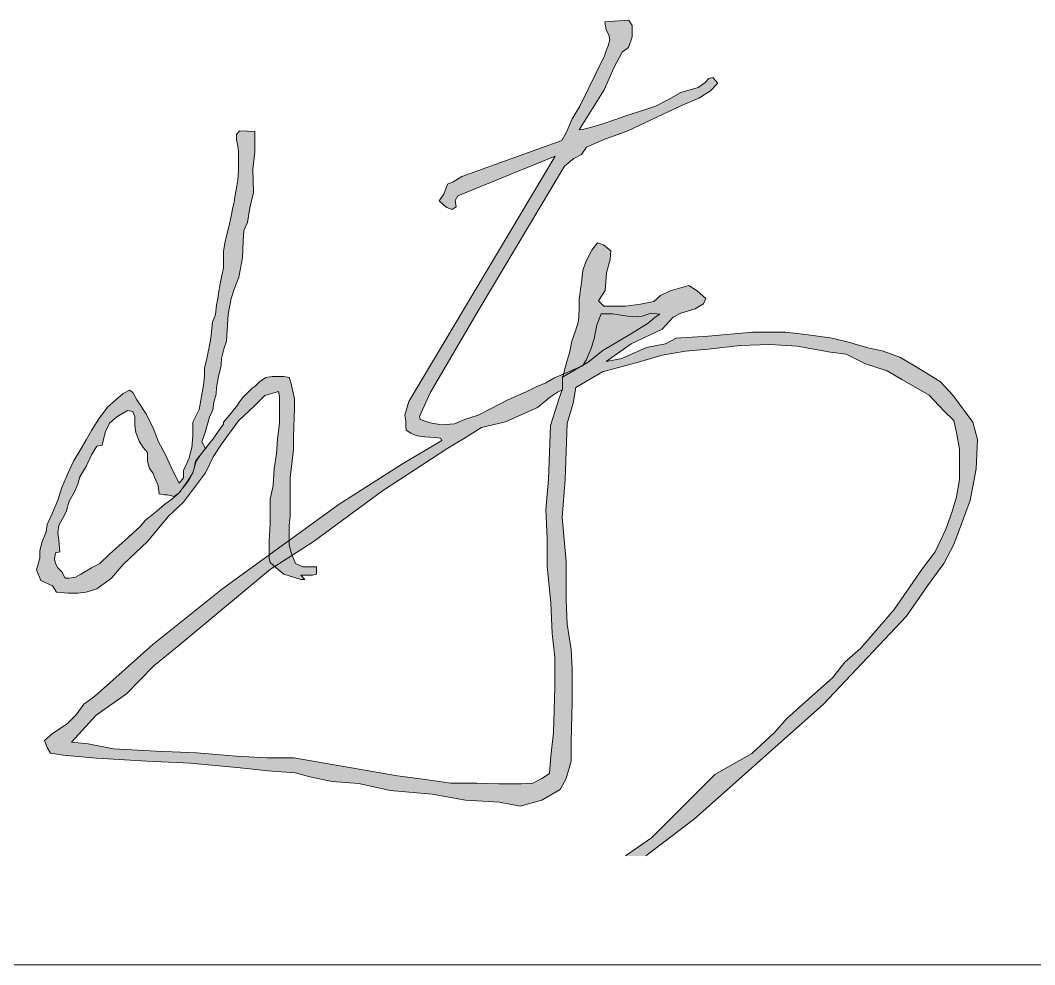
# Model space of a CAD drawing. Header units: inches. Extents: x -3733042 to -3450527, y 579159 to 997713.
# Drawn here: x -3548337.9 to -3548193.5, y 580659.3 to 580793.8 of the extents above; entities that cross this region are included whole.
import ezdxf

# ---------------------------------------------------------------- set-up
doc = ezdxf.new("R2010")
doc.units = ezdxf.units.IN
doc.header["$LTSCALE"] = 1000
doc.header["$MEASUREMENT"] = 0
doc.linetypes.add('LENGSHUI', pattern=[22, 20, -1, 0, -1])
doc.layers.add('00签名', color=7, linetype='LENGSHUI', lineweight=18)
doc.layers.add('PUB_TITLE', color=153, linetype='Continuous', lineweight=18)

msp = doc.modelspace()

# ---------------------------------------------------------------- hatches: boundary and pattern name
at = {"layer": '00签名', "linetype": 'Continuous'}
for points in [[(-3548248.841301229, 580674.8253094289), (-3548241.9412192, 580680.1256033982), (-3548223.602419558, 580696.4099187432), (-3548211.758185817, 580708.9643488926), (-3548208.76078453, 580713.2702984788), (-3548206.419126164, 580716.4528460117), (-3548205.014131146, 580719.1672668605), (-3548202.67247278, 580725.4388725741), (-3548201.82931861, 580729.9318008651), (-3548201.642300257, 580734.1440911184), (-3548202.297650283, 580736.5778739298), (-3548205.149287266, 580740.4452734634), (-3548206.891386795, 580742.3519463084), (-3548208.633093428, 580743.4296235695), (-3548210.62428883, 580744.5902513831), (-3548212.697992329, 580745.8336597687), (-3548215.18620079, 580746.7454359245), (-3548217.260297185, 580747.1600187068), (-3548219.99760152, 580747.9890142907), (-3548222.320007996, 580748.5691582169), (-3548226.052910032, 580749.0665215711), (-3548228.956409246, 580749.3981538009), (-3548233.684516088, 580749.398153801), (-3548239.988527576, 580748.8178398942), (-3548244.550832433, 580748.5691582169), (-3548246.044228984, 580747.7403326136), (-3548248.781533319, 580747.2427992788), (-3548252.265339481, 580745.6677586635), (-3548254.505237861, 580745.2533458618), (-3548250.93813781, 580747.7403326136), (-3548246.541634939, 580749.8127365833), (-3548244.965730291, 580751.553508323), (-3548243.887231597, 580752.1338222298), (-3548241.813528098, 580752.7141361368), (-3548240.652128412, 580753.460181168), (-3548240.320524442, 580754.2062261994), (-3548241.564825121, 580755.2839034604), (-3548242.726224807, 580756.029948492), (-3548245.380628149, 580755.2839034604), (-3548246.790730812, 580754.6206390011), (-3548247.703034625, 580753.7916434171), (-3548249.610936139, 580753.3772306155), (-3548251.767540631, 580753.1285489383), (-3548254.836841831, 580753.1285489383), (-3548255.615954001, 580753.88530275), (-3548254.674183012, 580755.3490060458), (-3548254.465162499, 580757.8579203003), (-3548253.942218325, 580759.7397759716), (-3548253.837315172, 580760.9942330988), (-3548254.883596418, 580761.8305378505), (-3548255.720464258, 580762.1441521322), (-3548256.557332096, 580761.098771193), (-3548257.394199935, 580759.4261616898), (-3548257.812633854, 580758.1715345822), (-3548258.022047262, 580756.498925079), (-3548258.33557803, 580754.0943789379), (-3548258.33557803, 580752.6308456229), (-3548258.440481181, 580750.9580661393), (-3548258.858915101, 580749.599070918), (-3548259.381859276, 580748.1355376029), (-3548259.695782939, 580746.6718343073), (-3548260.114216859, 580745.2083009921), (-3548260.74167129, 580742.908292945), (-3548260.74167129, 580741.3402215359), (-3548261.265008361, 580739.8765182402), (-3548261.787952536, 580738.2039087372), (-3548262.415799863, 580736.1129768778), (-3548262.742296189, 580728.4606184212), (-3548263.117904477, 580724.1426002093), (-3548262.930100333, 580720.0120706441), (-3548262.930100333, 580716.0695396673), (-3548262.3666879, 580710.8125483972), (-3548262.178490861, 580706.4945301854), (-3548261.802882573, 580703.11497509), (-3548261.802882573, 580698.7969568783), (-3548261.990686717, 580692.4135039033), (-3548262.3666879, 580689.0341187885), (-3548262.562349959, 580686.5845277776), (-3548263.673851891, 580685.8437521462), (-3548264.970800593, 580685.1957859445), (-3548266.54591945, 580685.1031464953), (-3548269.788487653, 580685.1031464953), (-3548272.938332472, 580685.1957859445), (-3548276.644124703, 580685.1957859445), (-3548280.627694196, 580685.7512826778), (-3548284.240763043, 580686.214139962), (-3548298.968851213, 580688.7986956014), (-3548302.824336706, 580688.7986956015), (-3548307.147368082, 580689.0322490016), (-3548312.87225131, 580689.4991858212), (-3548318.59713454, 580689.7327392212), (-3548324.672480732, 580690.0830693214), (-3548328.294586181, 580690.783559541), (-3548330.631136902, 580691.0171129411), (-3548327.126114372, 580694.8700641204), (-3548322.803475893, 580697.9059183605), (-3548318.947597503, 580701.8756462398), (-3548315.09211201, 580705.0281071994), (-3548302.327323647, 580715.6386387434), (-3548296.22408186, 580719.5597521596), (-3548286.339611866, 580726.8182654721), (-3548277.03819909, 580732.8993228875), (-3548274.847019777, 580734.1967851169), (-3548272.250372102, 580735.8187403891), (-3548268.842001914, 580736.6297180251), (-3548264.297770261, 580738.6570771249), (-3548262.431122796, 580740.1979516314), (-3548261.457527253, 580740.8467677364), (-3548260.734992063, 580741.1863890562), (-3548260.734992063, 580742.9818945624), (-3548257.069668088, 580745.1365691618), (-3548254.985749301, 580746.7884410266), (-3548250.889025848, 580749.230212928), (-3548248.517507409, 580750.6665493407), (-3548247.511301524, 580751.5285211689), (-3548246.864595204, 580751.9594220927), (-3548248.086500828, 580752.103055734), (-3548249.379913468, 580751.6721548103), (-3548250.817125935, 580751.6002529993), (-3548253.620043851, 580752.031153923), (-3548255.201056143, 580752.031153923), (-3548255.848155359, 580750.451183869), (-3548256.207262028, 580748.4401429108), (-3548256.710561419, 580747.0038064983), (-3548257.357267739, 580745.4238364443), (-3548257.860174234, 580744.633766427), (-3548261.956504791, 580742.8382609211), (-3548263.106510502, 580742.191824545), (-3548264.471823056, 580741.61728998), (-3548265.909428418, 580740.8991217737), (-3548268.496646596, 580739.7500526436), (-3548270.868165034, 580738.5290817027), (-3548272.736776978, 580737.595378044), (-3548274.677288835, 580736.9491116487), (-3548276.114501301, 580736.3744071029), (-3548277.983113246, 580736.2307734617), (-3548279.564125538, 580736.5180407442), (-3548281.001338005, 580736.9491116488), (-3548281.073237918, 580737.3800125724), (-3548279.564125538, 580740.7554881324), (-3548272.761529407, 580752.4632447112), (-3548260.447392411, 580773.03430183), (-3548259.134334985, 580774.1384960711), (-3548258.010653287, 580774.6999421268), (-3548257.288510992, 580775.7427733565), (-3548254.960603976, 580776.7856045861), (-3548251.429257433, 580778.0689584223), (-3548243.96463205, 580781.5982664621), (-3548241.315729247, 580782.7211585735), (-3548239.630206699, 580783.7639898031), (-3548238.586675723, 580784.8868819146), (-3548239.309210913, 580785.6890205574), (-3548239.871051763, 580785.5287288133), (-3548240.432892612, 580784.9671127769), (-3548241.39587997, 580784.2452049964), (-3548243.884088431, 580783.5232972162), (-3548245.650154598, 580782.5608668295), (-3548247.495978592, 580781.598266462), (-3548249.342195481, 580780.956589544), (-3548251.830403943, 580780.1544509012), (-3548253.194930705, 580779.6732357078), (-3548255.121298317, 580779.0313888091), (-3548256.726670143, 580778.5501736158), (-3548257.689657501, 580778.3094810288), (-3548258.331649072, 580778.229420147), (-3548254.800302531, 580783.9244515279), (-3548253.35523215, 580787.1328361182), (-3548252.231550451, 580789.2985594593), (-3548251.348713816, 580789.9402363774), (-3548250.786872966, 580791.4642828004), (-3548250.786872966, 580793.068560086), (-3548251.296065792, 580793.8163049237), (-3548254.688327257, 580793.5796918721), (-3548254.530776081, 580792.476007573), (-3548254.136308799, 580791.7663383987), (-3548253.978364728, 580791.0568392051), (-3548254.214887939, 580790.189597977), (-3548254.530776081, 580789.4800987834), (-3548254.767299292, 580788.7704296091), (-3548258.238532792, 580781.5958867329), (-3548259.342962602, 580779.7825332596), (-3548260.2108692, 580777.8116077326), (-3548260.841859693, 580776.7077534529), (-3548275.042681835, 580771.5831771018), (-3548276.305055716, 580770.7948068909), (-3548277.093990279, 580770.4794928028), (-3548277.646008736, 580769.0603244348), (-3548278.303716136, 580768.1026535059), (-3548277.694334907, 580767.5490265597), (-3548277.195750265, 580767.1614706992), (-3548276.420174155, 580766.8845722358), (-3548275.86619122, 580767.2721280961), (-3548276.0323861, 580768.1580671946), (-3548275.644598045, 580768.822351538), (-3548261.794238867, 580774.4696183589), (-3548282.589029524, 580739.5326474044), (-3548283.170122263, 580737.6096564179), (-3548283.046360118, 580736.7439450156), (-3548283.046360118, 580736.0636824921), (-3548282.984282597, 580735.4454629024), (-3548282.303787247, 580735.012522211), (-3548281.437452231, 580734.6416244534), (-3548280.32398582, 580734.517878547), (-3548278.900524703, 580734.3943026214), (-3548278.096267207, 580734.332429668), (-3548277.910820437, 580733.9613619299), (-3548283.517442061, 580730.6630575807), (-3548292.545006535, 580724.9090429177), (-3548309.099273914, 580712.8907317085), (-3548319.076860188, 580704.9138802089), (-3548327.380317889, 580697.5306011062), (-3548328.913396906, 580696.4163780074), (-3548330.0284349, 580694.8843424943), (-3548331.282557971, 580693.6309052509), (-3548333.373155985, 580692.2380838823), (-3548334.488193979, 580691.2630749281), (-3548334.070152955, 580690.1490218099), (-3548333.651719035, 580689.4526111255), (-3548331.840076968, 580689.1740128556), (-3548327.101754839, 580688.7562004413), (-3548319.854400776, 580688.3383880268), (-3548313.722477603, 580688.0597897569), (-3548309.680759548, 580687.6419773427), (-3548306.614601514, 580687.3633790726), (-3548302.712361432, 580686.9455666582), (-3548298.81012135, 580686.6671383689), (-3548296.719523337, 580686.1099418292), (-3548293.514280224, 580685.413531145), (-3548289.75112522, 580685.1351028557), (-3548285.291366142, 580684.1600939016), (-3548279.298528046, 580683.6030673425), (-3548274.560205917, 580682.7672725329), (-3548269.682405815, 580682.4888442437), (-3548266.755725753, 580681.931647704), (-3548263.689567719, 580682.767272533), (-3548261.041450708, 580684.2993080461), (-3548260.205368661, 580685.8313435594), (-3548259.508371691, 580688.3383880269), (-3548259.508371691, 580691.1238607834), (-3548259.369286614, 580696.6949762773), (-3548259.369286614, 580701.4302969617), (-3548259.508371691, 580704.2157697183), (-3548260.065890688, 580707.8370372844), (-3548260.20536866, 580711.1795366), (-3548260.20536866, 580714.661420041), (-3548260.20536866, 580716.750652094), (-3548260.762887657, 580723.0180082914), (-3548260.344846634, 580728.4497396603), (-3548260.065890688, 580736.388515496), (-3548259.22980864, 580739.313372378), (-3548258.811767616, 580741.5418185756), (-3548255.048612612, 580743.7700947925), (-3548249.752771487, 580745.1629161611), (-3548246.547528374, 580746.1379251153), (-3548243.202414393, 580746.6949516743), (-3548239.997171282, 580746.9735499442), (-3548235.397934231, 580747.5305765034), (-3548231.217131098, 580747.6699606286), (-3548227.314891017, 580747.3913623587), (-3548222.576175991, 580746.5557375296), (-3548220.3464929, 580746.2771392599), (-3548217.558897917, 580744.8843178913), (-3548214.492739881, 580743.9094789177), (-3548212.402534764, 580742.6558716936), (-3548208.500294682, 580740.4275954769), (-3548206.409696668, 580738.1991492793), (-3548205.016095624, 580736.8063279106), (-3548204.5980546, 580735.1350782528), (-3548204.179620681, 580732.7674179106), (-3548204.179620681, 580730.1211592986), (-3548204.179620681, 580728.4497396603), (-3548204.5980546, 580725.9428651732), (-3548205.294658675, 580723.7144189759), (-3548206.130740721, 580721.3467586337), (-3548207.663819739, 580718.1434734627), (-3548209.475854702, 580715.7756431397), (-3548213.503035616, 580709.9225297633), (-3548218.25825226, 580704.4199164676), (-3548220.511116198, 580702.418904367), (-3548222.26303812, 580700.1678507443), (-3548226.517705643, 580696.4160380461), (-3548228.770176685, 580694.4150259456), (-3548230.522491503, 580692.4140138451), (-3548233.776060785, 580689.4124956944), (-3548239.032219445, 580686.4111475244), (-3548248.042496509, 580677.4067630527), (-3548251.762202713, 580674.8253094289)], [(-3548306.719504666, 580778.0546800486), (-3548307.138331481, 580777.5522172751), (-3548307.138331481, 580776.7985231149), (-3548306.970957913, 580775.8772280432), (-3548306.886878233, 580775.1235338829), (-3548306.886878233, 580774.1186083361), (-3548306.886878233, 580773.3649141758), (-3548306.886878233, 580772.4436191041), (-3548306.970957913, 580771.1036617147), (-3548307.22241116, 580769.6800738501), (-3548307.389784728, 580768.6751483033), (-3548307.473471512, 580767.9212841624), (-3548307.724924759, 580766.9163586155), (-3548307.892691222, 580765.9114330686), (-3548308.227831253, 580764.4040447483), (-3548308.562971285, 580763.1478878147), (-3548308.814424532, 580762.059161812), (-3548308.982190995, 580760.8866353536), (-3548308.982190995, 580759.6304784198), (-3548308.982190995, 580758.5417524171), (-3548309.233644243, 580757.4530264144), (-3548309.484704595, 580756.2806699366), (-3548309.736157842, 580754.9407125472), (-3548309.820237522, 580754.187018387), (-3548309.987611089, 580753.2657233153), (-3548310.155377552, 580751.9257659258), (-3548310.574204368, 580750.8372099039), (-3548310.658284047, 580749.9997152878), (-3548310.741970831, 580748.9109892851), (-3548310.909344399, 580747.9896942134), (-3548311.398499544, 580745.638182032), (-3548311.699457649, 580744.2846261914), (-3548311.699457649, 580743.2319360845), (-3548311.849936702, 580741.8782102632), (-3548312.150894808, 580740.2239586693), (-3548312.452245808, 580738.4191042281), (-3548313.355120124, 580736.6144197675), (-3548313.355120124, 580734.6591324592), (-3548313.505599177, 580733.0048808655), (-3548313.957036335, 580731.350459291), (-3548314.709431599, 580729.6960377167), (-3548314.709431599, 580728.6433476098), (-3548315.311347809, 580727.891353256), (-3548315.913656916, 580729.0944762297), (-3548316.515573127, 580730.2977691841), (-3548317.267968391, 580731.952020778), (-3548318.321321759, 580733.9073080862), (-3548318.92323797, 580735.5615596799), (-3548319.976984235, 580737.6671098744), (-3548321.331295708, 580739.7726600687), (-3548321.933211919, 580740.8255201563), (-3548322.384649077, 580741.1262159094), (-3548323.287916289, 580740.6750872894), (-3548324.341269658, 580739.7726600687), (-3548325.545102079, 580738.7199699618), (-3548326.749327397, 580737.0655483875), (-3548327.802680765, 580735.4111268129), (-3548328.555076029, 580734.0575709722), (-3548329.608429398, 580732.2528865116), (-3548330.361217557, 580731.0495935573), (-3548331.11361282, 580729.3953419635), (-3548332.016487136, 580727.2897917691), (-3548332.618403347, 580725.4849373277), (-3548333.370798611, 580723.680252867), (-3548334.12358677, 580722.0258312926), (-3548334.274065823, 580720.9731411857), (-3548334.875982033, 580719.4691524782), (-3548335.176940139, 580718.2658595238), (-3548335.176940139, 580717.2131694169), (-3548335.628377297, 580715.5587478424), (-3548335.026461086, 580714.0547591349), (-3548333.370798611, 580713.302764781), (-3548332.7688824, 580712.4003375605), (-3548331.11361282, 580712.2500746743), (-3548329.758908451, 580712.2500746743), (-3548328.555076029, 580712.4003375605), (-3548327.050285502, 580712.8516361611), (-3548324.943185869, 580714.3556248687), (-3548323.287916289, 580716.3107421963), (-3548319.826505182, 580719.6194153645), (-3548316.816531232, 580723.2289542664), (-3548314.709431599, 580725.1842415746), (-3548311.548978596, 580729.3953419635), (-3548310.495625228, 580731.6513250248), (-3548309.291792807, 580733.4560094855), (-3548306.883735068, 580736.7648526344), (-3548304.626156381, 580738.8704028288), (-3548303.121365855, 580740.3743915363), (-3548301.164745274, 580740.9759530232), (-3548301.014266221, 580740.2239586693), (-3548301.014266221, 580738.4191042281), (-3548301.014266221, 580736.4639869005), (-3548301.315224327, 580734.2080038392), (-3548301.465703379, 580732.1024536447), (-3548301.76705438, 580729.9969034503), (-3548301.917533433, 580727.5904875222), (-3548302.368970591, 580725.6353701946), (-3548302.368970591, 580724.131381487), (-3548302.368970591, 580722.1762641595), (-3548302.519449644, 580719.6194153645), (-3548302.519449644, 580717.9651637706), (-3548302.519449644, 580717.2131694169), (-3548302.368970591, 580716.61160793), (-3548301.164745274, 580715.5587478424), (-3548300.412350011, 580714.9571863556), (-3548299.058038536, 580714.5060577356), (-3548298.004292272, 580714.2051920018), (-3548297.703334167, 580714.2051920018), (-3548297.402376061, 580714.2051920018), (-3548298.004292272, 580714.8067534886), (-3548297.402376061, 580714.8067534886), (-3548296.349022692, 580714.8067534886), (-3548295.747106482, 580714.9571863556), (-3548295.747106482, 580716.0098764625), (-3548296.800459851, 580716.0098764625), (-3548297.703334167, 580716.0098764625), (-3548298.757080431, 580716.4611750632), (-3548299.358996642, 580717.9651637706), (-3548299.659954747, 580719.1682867445), (-3548299.659954747, 580720.3714097182), (-3548299.659954747, 580721.8753984257), (-3548299.509475695, 580723.2289542664), (-3548299.509475695, 580725.7858030616), (-3548299.509475695, 580727.4402246359), (-3548299.509475695, 580728.6433476098), (-3548299.058038536, 580732.7040151317), (-3548299.058038536, 580734.508869573), (-3548298.907559483, 580738.569537095), (-3548298.907559483, 580739.9230929357), (-3548299.358996642, 580742.0286431301), (-3548299.659954747, 580742.9310703507), (-3548300.412350011, 580743.0815032176), (-3548301.014266221, 580743.0815032176), (-3548302.068012486, 580743.0815032176), (-3548302.970886802, 580742.9310703507), (-3548303.873761118, 580742.3295088639), (-3548304.475677329, 580741.7279473769), (-3548304.927114487, 580741.4270816433), (-3548306.281818857, 580740.0735258026), (-3548306.733256015, 580739.4719643156), (-3548307.03421412, 580739.020665715), (-3548307.937088436, 580737.8175427412), (-3548308.990834701, 580736.6144197675), (-3548308.990834701, 580736.3135540336), (-3548309.743229964, 580735.2608639268), (-3548310.495625228, 580734.2080038392), (-3548311.097541438, 580733.4560094855), (-3548311.548978596, 580732.8544479986), (-3548312.30137386, 580731.952020778), (-3548312.903682967, 580731.0495935573), (-3548313.355120124, 580729.3953419635), (-3548313.957036335, 580728.3424818759), (-3548315.311347809, 580726.5377974153), (-3548316.365094074, 580725.6353701946), (-3548317.418447443, 580724.8833758408), (-3548318.471800812, 580723.9809486202), (-3548320.127463287, 580722.6273927796), (-3548320.879858551, 580721.7249655589), (-3548322.53512813, 580720.221146832), (-3548325.244143974, 580717.8147309038), (-3548326.598848344, 580716.4611750632), (-3548327.802680765, 580715.8596135763), (-3548329.307471293, 580714.9571863556), (-3548330.060259452, 580714.5060577356), (-3548330.963133768, 580714.3556248687), (-3548331.565049978, 580714.3556248687), (-3548332.016487136, 580715.2578821087), (-3548332.618403347, 580715.8596135763), (-3548332.919361453, 580716.4611750632), (-3548333.069840505, 580717.06273655), (-3548332.919361453, 580717.9651637706), (-3548332.317445242, 580718.1154266569), (-3548332.467924295, 580719.7698482313), (-3548332.618403347, 580720.8227083188), (-3548332.467924295, 580721.8753984257), (-3548331.866008084, 580722.9282585133), (-3548331.414570926, 580723.8306857339), (-3548330.963133768, 580725.3345044608), (-3548330.210738504, 580726.6882302822), (-3548329.758908451, 580727.7409203891), (-3548329.457950345, 580728.7937804766), (-3548328.555076029, 580730.2977691841), (-3548327.802680765, 580731.952020778), (-3548327.050285502, 580733.1553137323), (-3548326.297497343, 580733.3055766185), (-3548325.846060185, 580735.1104310598), (-3548325.244143974, 580736.4639869005), (-3548324.190790605, 580737.3664141212), (-3548322.685607183, 580738.2686713613), (-3548321.933211919, 580738.1184084751), (-3548321.632253814, 580737.3664141212), (-3548321.632253814, 580736.1631211668), (-3548321.481774761, 580735.1104310598), (-3548321.030337603, 580733.9073080862), (-3548320.428421392, 580733.0048808655), (-3548319.826505182, 580732.2528865116), (-3548319.826505182, 580731.0495935573), (-3548319.525547076, 580729.9969034503), (-3548319.073717022, 580729.3953419635), (-3548318.772758917, 580728.6433476098), (-3548318.321321759, 580727.5904875222), (-3548318.170842707, 580726.3873645484), (-3548317.418447443, 580726.2369316815), (-3548316.967010285, 580726.2369316815), (-3548316.030346938, 580725.9958991332), (-3548315.311347809, 580726.5377974153), (-3548314.083941646, 580728.2263850984), (-3548313.355120124, 580729.3953419635), (-3548313.184603391, 580730.0242703335), (-3548312.978726045, 580731.0516333249), (-3548312.30137386, 580731.952020778), (-3548311.548978596, 580732.8544479986), (-3548312.104926011, 580733.7740432639), (-3548311.745426446, 580734.7242350446), (-3548311.642487773, 580734.9554087158), (-3548310.97495798, 580737.2892429105), (-3548310.506233411, 580738.3286745274), (-3548310.394651033, 580739.4428976262), (-3548310.063047064, 580740.602505556), (-3548309.980146071, 580741.5137717698), (-3548309.731443094, 580743.08745254), (-3548309.317331026, 580744.6613032909), (-3548309.287470954, 580745.6422615674), (-3548308.922470849, 580747.1856857835), (-3548308.57436526, 580748.1275485128), (-3548308.474176857, 580749.7472940367), (-3548308.322519117, 580751.9504131188), (-3548307.908014155, 580754.1868484063), (-3548307.493509192, 580755.5121874607), (-3548306.825193608, 580757.2583985811), (-3548306.314036304, 580759.9969566809), (-3548306.209526049, 580762.3994630543), (-3548306.105015792, 580763.8619764856), (-3548305.582464512, 580765.0110456157), (-3548305.268933745, 580767.100107688), (-3548304.746382466, 580769.2938778348), (-3548304.850892721, 580772.6365471312), (-3548304.537361953, 580775.0392234852), (-3548304.537361953, 580777.0239174443), (-3548304.537361953, 580777.9640803671)]]:
    msp.add_hatch(color=256, dxfattribs=at).paths.add_polyline_path(points, flags=0)

# ---------------------------------------------------------------- linework, layer by layer
msp.add_lwpolyline([(-3548248.841301229, 580674.8253094289), (-3548241.9412192, 580680.1256033982), (-3548223.602419558, 580696.4099187432), (-3548211.758185817, 580708.9643488924), (-3548208.76078453, 580713.2702984789), (-3548206.419126165, 580716.4528460116), (-3548205.014131146, 580719.1672668606), (-3548202.67247278, 580725.4388725741), (-3548201.82931861, 580729.9318008651), (-3548201.642300257, 580734.1440911184), (-3548202.297650283, 580736.5778739298), (-3548205.149287266, 580740.4452734634), (-3548206.891386794, 580742.3519463084), (-3548208.633093428, 580743.4296235695), (-3548210.62428883, 580744.5902513831), (-3548212.697992329, 580745.8336597687), (-3548215.18620079, 580746.7454359245), (-3548217.260297185, 580747.1600187068), (-3548219.99760152, 580747.9890142907), (-3548222.320007996, 580748.5691582169), (-3548226.052910031, 580749.0665215713), (-3548228.956409246, 580749.398153801), (-3548233.684516088, 580749.398153801), (-3548239.988527576, 580748.8178398941), (-3548244.550832433, 580748.5691582169), (-3548246.044228984, 580747.7403326137), (-3548248.781533319, 580747.2427992788), (-3548252.265339481, 580745.6677586634), (-3548254.505237861, 580745.2533458618), (-3548250.93813781, 580747.7403326137), (-3548246.541634939, 580749.8127365833), (-3548244.96573029, 580751.553508323), (-3548243.887231597, 580752.1338222299), (-3548241.813528098, 580752.7141361367), (-3548240.652128412, 580753.460181168), (-3548240.320524442, 580754.2062261994), (-3548241.56482512, 580755.2839034605), (-3548242.726224807, 580756.0299484918), (-3548245.380628149, 580755.2839034605), (-3548246.790730813, 580754.620639001), (-3548247.703034625, 580753.7916434171), (-3548249.610936139, 580753.3772306154), (-3548251.767540631, 580753.1285489383), (-3548254.836841831, 580753.1285489383), (-3548255.615954002, 580753.88530275), (-3548254.674183011, 580755.3490060458), (-3548254.4651625, 580757.8579203002), (-3548253.942218324, 580759.7397759716), (-3548253.837315172, 580760.9942330989), (-3548254.883596419, 580761.8305378504), (-3548255.720464258, 580762.1441521323), (-3548256.557332096, 580761.0987711928), (-3548257.394199935, 580759.4261616899), (-3548257.812633854, 580758.171534582), (-3548258.022047262, 580756.4989250791), (-3548258.33557803, 580754.0943789379), (-3548258.33557803, 580752.6308456229), (-3548258.440481181, 580750.9580661391), (-3548258.858915101, 580749.599070918), (-3548259.381859276, 580748.1355376029), (-3548259.695782939, 580746.6718343073), (-3548260.114216859, 580745.2083009921), (-3548260.74167129, 580742.908292945), (-3548260.74167129, 580741.3402215359), (-3548261.265008361, 580739.8765182402), (-3548261.787952536, 580738.2039087372), (-3548262.415799863, 580736.1129768778), (-3548262.742296189, 580728.4606184212), (-3548263.117904477, 580724.1426002093), (-3548262.930100333, 580720.0120706441), (-3548262.930100333, 580716.0695396673), (-3548262.3666879, 580710.8125483972), (-3548262.178490861, 580706.4945301854), (-3548261.802882573, 580703.11497509), (-3548261.802882573, 580698.7969568783), (-3548261.990686717, 580692.4135039033), (-3548262.3666879, 580689.0341187885), (-3548262.562349959, 580686.5845277776), (-3548263.673851891, 580685.8437521462), (-3548264.970800593, 580685.1957859445), (-3548266.54591945, 580685.1031464953), (-3548269.788487653, 580685.1031464953), (-3548272.938332472, 580685.1957859445), (-3548276.644124704, 580685.1957859445), (-3548280.627694195, 580685.7512826778), (-3548284.240763043, 580686.2141399619), (-3548298.968851213, 580688.7986956015), (-3548302.824336706, 580688.7986956015), (-3548307.147368081, 580689.0322490016), (-3548312.872251311, 580689.4991858212), (-3548318.59713454, 580689.7327392212), (-3548324.672480732, 580690.0830693214), (-3548328.294586181, 580690.783559541), (-3548330.631136902, 580691.0171129412), (-3548327.126114372, 580694.8700641204), (-3548322.803475893, 580697.9059183605), (-3548318.947597503, 580701.8756462398), (-3548315.09211201, 580705.0281071994), (-3548302.327323647, 580715.6386387434), (-3548296.22408186, 580719.5597521596), (-3548286.339611866, 580726.8182654721), (-3548277.03819909, 580732.8993228876), (-3548274.847019777, 580734.1967851169), (-3548272.250372102, 580735.8187403891), (-3548268.842001915, 580736.6297180251), (-3548264.297770261, 580738.6570771249), (-3548262.431122795, 580740.1979516314), (-3548261.457527253, 580740.8467677364), (-3548260.734992063, 580741.1863890563), (-3548260.734992063, 580742.9818945623), (-3548257.069668088, 580745.1365691618), (-3548254.985749301, 580746.7884410266), (-3548250.889025848, 580749.230212928), (-3548248.517507409, 580750.6665493407), (-3548247.511301524, 580751.5285211689), (-3548246.864595204, 580751.9594220927), (-3548248.086500828, 580752.103055734), (-3548249.379913468, 580751.6721548103), (-3548250.817125935, 580751.6002529992), (-3548253.620043851, 580752.031153923), (-3548255.201056143, 580752.031153923), (-3548255.84815536, 580750.4511838692), (-3548256.207262028, 580748.4401429108), (-3548256.710561419, 580747.0038064983), (-3548257.357267739, 580745.4238364443), (-3548257.860174234, 580744.6337664272), (-3548261.956504791, 580742.8382609211), (-3548263.106510502, 580742.191824545), (-3548264.471823055, 580741.61728998), (-3548265.909428418, 580740.8991217737), (-3548268.496646596, 580739.7500526436), (-3548270.868165034, 580738.5290817026), (-3548272.736776978, 580737.595378044), (-3548274.677288835, 580736.9491116487), (-3548276.114501302, 580736.3744071029), (-3548277.983113246, 580736.2307734617), (-3548279.564125538, 580736.5180407444), (-3548281.001338005, 580736.9491116487), (-3548281.073237918, 580737.3800125724), (-3548279.564125538, 580740.7554881324), (-3548272.761529407, 580752.4632447112), (-3548260.447392411, 580773.03430183), (-3548259.134334986, 580774.1384960711), (-3548258.010653287, 580774.6999421266), (-3548257.288510992, 580775.7427733565), (-3548254.960603976, 580776.7856045861), (-3548251.429257434, 580778.0689584223), (-3548243.96463205, 580781.5982664621), (-3548241.315729247, 580782.7211585735), (-3548239.630206699, 580783.7639898031), (-3548238.586675723, 580784.8868819147), (-3548239.309210913, 580785.6890205573), (-3548239.871051763, 580785.5287288134), (-3548240.432892612, 580784.9671127768), (-3548241.39587997, 580784.2452049966), (-3548243.884088431, 580783.5232972162), (-3548245.650154599, 580782.5608668294), (-3548247.495978591, 580781.5982664621), (-3548249.342195481, 580780.956589544), (-3548251.830403943, 580780.1544509012), (-3548253.194930705, 580779.6732357078), (-3548255.121298317, 580779.0313888091), (-3548256.726670143, 580778.5501736158), (-3548257.6896575, 580778.3094810287), (-3548258.331649072, 580778.229420147), (-3548254.800302531, 580783.9244515279), (-3548253.35523215, 580787.1328361181), (-3548252.231550451, 580789.2985594593), (-3548251.348713815, 580789.9402363774), (-3548250.786872966, 580791.4642828004), (-3548250.786872966, 580793.068560086), (-3548251.296065792, 580793.8163049237), (-3548254.688327257, 580793.579691872), (-3548254.530776081, 580792.4760075731), (-3548254.136308799, 580791.7663383987), (-3548253.978364728, 580791.0568392051), (-3548254.214887939, 580790.1895979771), (-3548254.530776081, 580789.4800987834), (-3548254.767299292, 580788.7704296091), (-3548258.238532792, 580781.5958867329), (-3548259.342962602, 580779.7825332597), (-3548260.210869201, 580777.8116077326), (-3548260.841859693, 580776.7077534529), (-3548275.042681835, 580771.5831771018), (-3548276.305055716, 580770.7948068909), (-3548277.093990279, 580770.4794928026), (-3548277.646008736, 580769.0603244348), (-3548278.303716136, 580768.1026535059), (-3548277.694334907, 580767.5490265597), (-3548277.195750265, 580767.1614706992), (-3548276.420174155, 580766.8845722358), (-3548275.86619122, 580767.2721280961), (-3548276.0323861, 580768.1580671947), (-3548275.644598046, 580768.822351538), (-3548261.794238867, 580774.4696183589), (-3548282.589029524, 580739.5326474044), (-3548283.170122263, 580737.6096564179), (-3548283.046360118, 580736.7439450155), (-3548283.046360118, 580736.0636824921), (-3548282.984282597, 580735.4454629024), (-3548282.303787247, 580735.012522211), (-3548281.437452231, 580734.6416244532), (-3548280.32398582, 580734.5178785471), (-3548278.900524703, 580734.3943026213), (-3548278.096267207, 580734.3324296682), (-3548277.910820437, 580733.9613619298), (-3548283.517442061, 580730.6630575807), (-3548292.545006535, 580724.9090429177), (-3548309.099273914, 580712.8907317084), (-3548319.076860188, 580704.913880209), (-3548327.380317889, 580697.5306011061), (-3548328.913396906, 580696.4163780075), (-3548330.0284349, 580694.8843424942), (-3548331.282557971, 580693.6309052509), (-3548333.373155985, 580692.2380838823), (-3548334.488193978, 580691.2630749281), (-3548334.070152955, 580690.1490218099), (-3548333.651719036, 580689.4526111255), (-3548331.840076968, 580689.1740128556), (-3548327.101754839, 580688.7562004413), (-3548319.854400776, 580688.3383880268), (-3548313.722477603, 580688.059789757), (-3548309.680759548, 580687.6419773425), (-3548306.614601514, 580687.3633790726), (-3548302.712361432, 580686.9455666582), (-3548298.81012135, 580686.6671383689), (-3548296.719523336, 580686.1099418292), (-3548293.514280224, 580685.413531145), (-3548289.75112522, 580685.1351028557), (-3548285.291366142, 580684.1600939017), (-3548279.298528046, 580683.6030673425), (-3548274.560205917, 580682.7672725329), (-3548269.682405815, 580682.4888442437), (-3548266.755725753, 580681.931647704), (-3548263.689567719, 580682.7672725329), (-3548261.041450708, 580684.2993080462), (-3548260.20536866, 580685.8313435594), (-3548259.508371691, 580688.3383880268), (-3548259.508371691, 580691.1238607834), (-3548259.369286614, 580696.6949762773), (-3548259.369286614, 580701.4302969617), (-3548259.508371691, 580704.2157697183), (-3548260.065890688, 580707.8370372844), (-3548260.20536866, 580711.1795366001), (-3548260.20536866, 580714.661420041), (-3548260.20536866, 580716.7506520939), (-3548260.762887658, 580723.0180082915), (-3548260.344846634, 580728.4497396601), (-3548260.065890688, 580736.3885154962), (-3548259.22980864, 580739.313372378), (-3548258.811767617, 580741.5418185757), (-3548255.048612612, 580743.7700947925), (-3548249.752771486, 580745.1629161611), (-3548246.547528374, 580746.1379251152), (-3548243.202414394, 580746.6949516743), (-3548239.997171282, 580746.9735499442), (-3548235.397934231, 580747.5305765034), (-3548231.217131098, 580747.6699606285), (-3548227.314891017, 580747.3913623587), (-3548222.576175991, 580746.5557375296), (-3548220.3464929, 580746.27713926), (-3548217.558897916, 580744.8843178912), (-3548214.492739882, 580743.9094789177), (-3548212.402534764, 580742.6558716936), (-3548208.500294682, 580740.4275954769), (-3548206.409696668, 580738.1991492792), (-3548205.016095624, 580736.8063279106), (-3548204.5980546, 580735.1350782528), (-3548204.179620681, 580732.7674179106), (-3548204.179620681, 580730.1211592986), (-3548204.179620681, 580728.4497396601), (-3548204.5980546, 580725.9428651733), (-3548205.294658674, 580723.7144189759), (-3548206.130740722, 580721.3467586337), (-3548207.663819739, 580718.1434734626), (-3548209.475854702, 580715.7756431398), (-3548213.503035616, 580709.9225297633), (-3548218.25825226, 580704.4199164675), (-3548220.511116198, 580702.4189043671), (-3548222.26303812, 580700.1678507443), (-3548226.517705643, 580696.4160380461), (-3548228.770176685, 580694.4150259456), (-3548230.522491503, 580692.4140138451), (-3548233.776060785, 580689.4124956945), (-3548239.032219445, 580686.4111475243), (-3548248.042496509, 580677.4067630527), (-3548251.762202713, 580674.8253094289)], dxfattribs=at)
msp.add_lwpolyline([(-3548306.719504666, 580778.0546800486), (-3548307.138331481, 580777.5522172751), (-3548307.138331481, 580776.7985231149), (-3548306.970957913, 580775.8772280432), (-3548306.886878233, 580775.1235338829), (-3548306.886878233, 580774.1186083361), (-3548306.886878233, 580773.3649141758), (-3548306.886878233, 580772.4436191041), (-3548306.970957913, 580771.1036617147), (-3548307.22241116, 580769.6800738501), (-3548307.389784728, 580768.6751483033), (-3548307.473471512, 580767.9212841624), (-3548307.724924759, 580766.9163586155), (-3548307.892691222, 580765.9114330686), (-3548308.227831253, 580764.4040447483), (-3548308.562971285, 580763.1478878147), (-3548308.814424532, 580762.059161812), (-3548308.982190995, 580760.8866353536), (-3548308.982190995, 580759.6304784198), (-3548308.982190995, 580758.5417524171), (-3548309.233644243, 580757.4530264144), (-3548309.484704595, 580756.2806699366), (-3548309.736157842, 580754.9407125472), (-3548309.820237522, 580754.187018387), (-3548309.987611089, 580753.2657233153), (-3548310.155377552, 580751.9257659258), (-3548310.574204368, 580750.8372099039), (-3548310.658284047, 580749.9997152878), (-3548310.741970831, 580748.9109892851), (-3548310.909344399, 580747.9896942134), (-3548311.398499544, 580745.638182032), (-3548311.699457649, 580744.2846261914), (-3548311.699457649, 580743.2319360845), (-3548311.849936702, 580741.8782102632), (-3548312.150894808, 580740.2239586693), (-3548312.452245808, 580738.4191042281), (-3548313.355120124, 580736.6144197675), (-3548313.355120124, 580734.6591324592), (-3548313.505599177, 580733.0048808655), (-3548313.957036335, 580731.350459291), (-3548314.709431599, 580729.6960377167), (-3548314.709431599, 580728.6433476098), (-3548315.311347809, 580727.891353256), (-3548315.913656916, 580729.0944762297), (-3548316.515573127, 580730.2977691841), (-3548317.267968391, 580731.952020778), (-3548318.321321759, 580733.9073080862), (-3548318.92323797, 580735.5615596799), (-3548319.976984235, 580737.6671098744), (-3548321.331295708, 580739.7726600687), (-3548321.933211919, 580740.8255201563), (-3548322.384649077, 580741.1262159094), (-3548323.287916289, 580740.6750872894), (-3548324.341269658, 580739.7726600687), (-3548325.545102079, 580738.7199699618), (-3548326.749327397, 580737.0655483875), (-3548327.802680765, 580735.4111268129), (-3548328.555076029, 580734.0575709722), (-3548329.608429398, 580732.2528865116), (-3548330.361217557, 580731.0495935573), (-3548331.11361282, 580729.3953419635), (-3548332.016487136, 580727.2897917691), (-3548332.618403347, 580725.4849373277), (-3548333.370798611, 580723.680252867), (-3548334.12358677, 580722.0258312926), (-3548334.274065823, 580720.9731411857), (-3548334.875982033, 580719.4691524782), (-3548335.176940139, 580718.2658595238), (-3548335.176940139, 580717.2131694169), (-3548335.628377297, 580715.5587478424), (-3548335.026461086, 580714.0547591349), (-3548333.370798611, 580713.302764781), (-3548332.7688824, 580712.4003375605), (-3548331.11361282, 580712.2500746743), (-3548329.758908451, 580712.2500746743), (-3548328.555076029, 580712.4003375605), (-3548327.050285502, 580712.8516361611), (-3548324.943185869, 580714.3556248687), (-3548323.287916289, 580716.3107421963), (-3548319.826505182, 580719.6194153645), (-3548316.816531232, 580723.2289542664), (-3548314.709431599, 580725.1842415746), (-3548311.548978596, 580729.3953419635), (-3548310.495625228, 580731.6513250248), (-3548309.291792807, 580733.4560094855), (-3548306.883735068, 580736.7648526344), (-3548304.626156381, 580738.8704028288), (-3548303.121365855, 580740.3743915363), (-3548301.164745274, 580740.9759530232), (-3548301.014266221, 580740.2239586693), (-3548301.014266221, 580738.4191042281), (-3548301.014266221, 580736.4639869005), (-3548301.315224327, 580734.2080038392), (-3548301.465703379, 580732.1024536447), (-3548301.76705438, 580729.9969034503), (-3548301.917533433, 580727.5904875222), (-3548302.368970591, 580725.6353701946), (-3548302.368970591, 580724.131381487), (-3548302.368970591, 580722.1762641595), (-3548302.519449644, 580719.6194153645), (-3548302.519449644, 580717.9651637706), (-3548302.519449644, 580717.2131694169), (-3548302.368970591, 580716.61160793), (-3548301.164745274, 580715.5587478424), (-3548300.412350011, 580714.9571863556), (-3548299.058038536, 580714.5060577356), (-3548298.004292272, 580714.2051920018), (-3548297.703334167, 580714.2051920018), (-3548297.402376061, 580714.2051920018), (-3548298.004292272, 580714.8067534886), (-3548297.402376061, 580714.8067534886), (-3548296.349022692, 580714.8067534886), (-3548295.747106482, 580714.9571863556), (-3548295.747106482, 580716.0098764625), (-3548296.800459851, 580716.0098764625), (-3548297.703334167, 580716.0098764625), (-3548298.757080431, 580716.4611750632), (-3548299.358996642, 580717.9651637706), (-3548299.659954747, 580719.1682867445), (-3548299.659954747, 580720.3714097182), (-3548299.659954747, 580721.8753984257), (-3548299.509475695, 580723.2289542664), (-3548299.509475695, 580725.7858030616), (-3548299.509475695, 580727.4402246359), (-3548299.509475695, 580728.6433476098), (-3548299.058038536, 580732.7040151317), (-3548299.058038536, 580734.508869573), (-3548298.907559483, 580738.569537095), (-3548298.907559483, 580739.9230929357), (-3548299.358996642, 580742.0286431301), (-3548299.659954747, 580742.9310703507), (-3548300.412350011, 580743.0815032176), (-3548301.014266221, 580743.0815032176), (-3548302.068012486, 580743.0815032176), (-3548302.970886802, 580742.9310703507), (-3548303.873761118, 580742.3295088639), (-3548304.475677329, 580741.7279473769), (-3548304.927114487, 580741.4270816433), (-3548306.281818857, 580740.0735258026), (-3548306.733256015, 580739.4719643156), (-3548307.03421412, 580739.020665715), (-3548307.937088436, 580737.8175427412), (-3548308.990834701, 580736.6144197675), (-3548308.990834701, 580736.3135540336), (-3548309.743229964, 580735.2608639268), (-3548310.495625228, 580734.2080038392), (-3548311.097541438, 580733.4560094855), (-3548311.548978596, 580732.8544479986), (-3548312.30137386, 580731.952020778), (-3548312.903682967, 580731.0495935573), (-3548313.355120124, 580729.3953419635), (-3548313.957036335, 580728.3424818759), (-3548315.311347809, 580726.5377974153), (-3548316.365094074, 580725.6353701946), (-3548317.418447443, 580724.8833758408), (-3548318.471800812, 580723.9809486202), (-3548320.127463287, 580722.6273927796), (-3548320.879858551, 580721.7249655589), (-3548322.53512813, 580720.221146832), (-3548325.244143974, 580717.8147309038), (-3548326.598848344, 580716.4611750632), (-3548327.802680765, 580715.8596135763), (-3548329.307471293, 580714.9571863556), (-3548330.060259452, 580714.5060577356), (-3548330.963133768, 580714.3556248687), (-3548331.565049978, 580714.3556248687), (-3548332.016487136, 580715.2578821087), (-3548332.618403347, 580715.8596135763), (-3548332.919361453, 580716.4611750632), (-3548333.069840505, 580717.06273655), (-3548332.919361453, 580717.9651637706), (-3548332.317445242, 580718.1154266569), (-3548332.467924295, 580719.7698482313), (-3548332.618403347, 580720.8227083188), (-3548332.467924295, 580721.8753984257), (-3548331.866008084, 580722.9282585133), (-3548331.414570926, 580723.8306857339), (-3548330.963133768, 580725.3345044608), (-3548330.210738504, 580726.6882302822), (-3548329.758908451, 580727.7409203891), (-3548329.457950345, 580728.7937804766), (-3548328.555076029, 580730.2977691841), (-3548327.802680765, 580731.952020778), (-3548327.050285502, 580733.1553137323), (-3548326.297497343, 580733.3055766185), (-3548325.846060185, 580735.1104310598), (-3548325.244143974, 580736.4639869005), (-3548324.190790605, 580737.3664141212), (-3548322.685607183, 580738.2686713613), (-3548321.933211919, 580738.1184084751), (-3548321.632253814, 580737.3664141212), (-3548321.632253814, 580736.1631211668), (-3548321.481774761, 580735.1104310598), (-3548321.030337603, 580733.9073080862), (-3548320.428421392, 580733.0048808655), (-3548319.826505182, 580732.2528865116), (-3548319.826505182, 580731.0495935573), (-3548319.525547076, 580729.9969034503), (-3548319.073717022, 580729.3953419635), (-3548318.772758917, 580728.6433476098), (-3548318.321321759, 580727.5904875222), (-3548318.170842707, 580726.3873645484), (-3548317.418447443, 580726.2369316815), (-3548316.967010285, 580726.2369316815), (-3548316.030346938, 580725.9958991332), (-3548315.311347809, 580726.5377974153), (-3548314.083941646, 580728.2263850984), (-3548313.355120124, 580729.3953419635), (-3548313.184603391, 580730.0242703335), (-3548312.978726045, 580731.0516333249), (-3548312.30137386, 580731.952020778), (-3548311.548978596, 580732.8544479986), (-3548312.104926011, 580733.7740432639), (-3548311.745426446, 580734.7242350446), (-3548311.642487773, 580734.9554087158), (-3548310.97495798, 580737.2892429105), (-3548310.506233411, 580738.3286745274), (-3548310.394651033, 580739.4428976262), (-3548310.063047064, 580740.602505556), (-3548309.980146071, 580741.5137717698), (-3548309.731443094, 580743.08745254), (-3548309.317331026, 580744.6613032909), (-3548309.287470954, 580745.6422615674), (-3548308.922470849, 580747.1856857835), (-3548308.57436526, 580748.1275485128), (-3548308.474176857, 580749.7472940367), (-3548308.322519117, 580751.9504131188), (-3548307.908014155, 580754.1868484063), (-3548307.493509192, 580755.5121874607), (-3548306.825193608, 580757.2583985811), (-3548306.314036304, 580759.9969566809), (-3548306.209526049, 580762.3994630543), (-3548306.105015792, 580763.8619764856), (-3548305.582464512, 580765.0110456157), (-3548305.268933745, 580767.100107688), (-3548304.746382466, 580769.2938778348), (-3548304.850892721, 580772.6365471312), (-3548304.537361953, 580775.0392234852), (-3548304.537361953, 580777.0239174443), (-3548304.537361953, 580777.9640803671)], close=True, dxfattribs=at)
at = {"layer": 'PUB_TITLE'}
msp.add_line((-3549106.097686512, 580659.3380634587), (-3548053.733974801, 580659.3380634587), dxfattribs=at)

doc.saveas('drawing.dxf')
